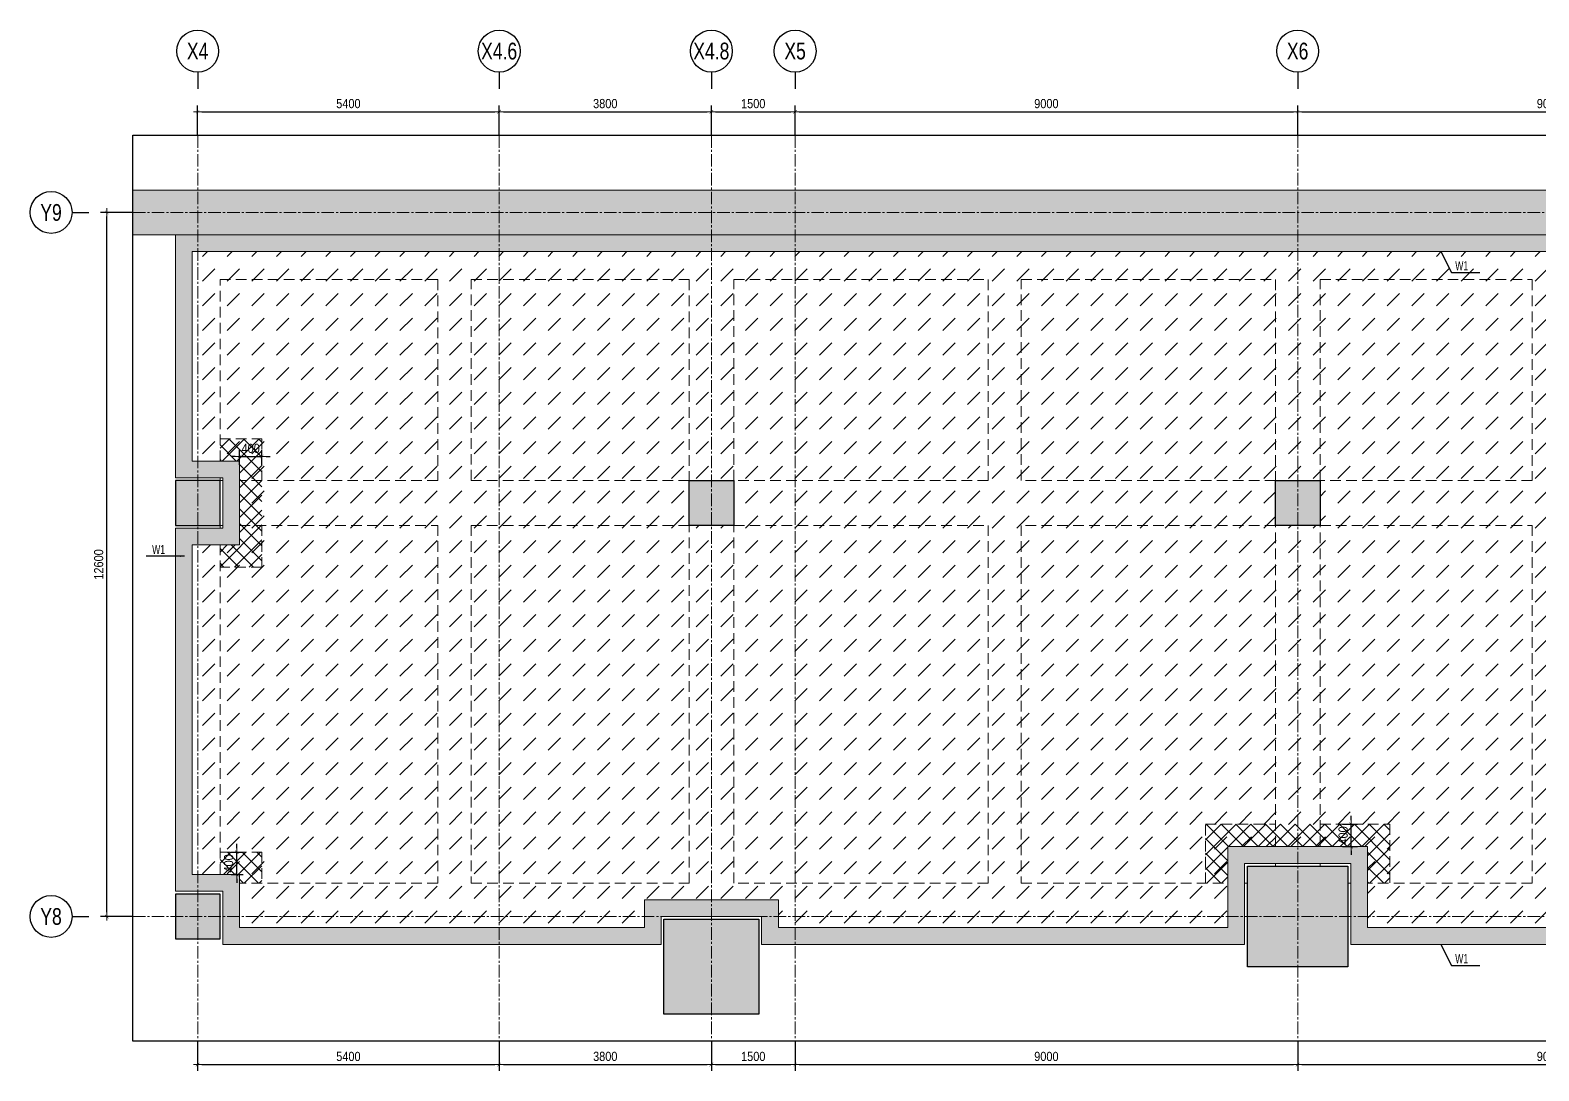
# Model space of a CAD drawing. Extents: x 512210 to 544733856, y -92216 to 2317910607.
# Drawn here: x 703897 to 730915, y -16191 to 2432 of the extents above; entities that cross this region are included whole.
import ezdxf
from ezdxf.enums import TextEntityAlignment as Align

# ---------------------------------------------------------------- set-up
doc = ezdxf.new("R2010")
doc.units = 0
doc.header["$LTSCALE"] = 300
doc.header["$MEASUREMENT"] = 0
doc.linetypes.add('CENTER2', pattern=[1.125, 0.75, -0.125, 0.125, -0.125])
doc.linetypes.add('HIDDEN2', pattern=[4.7625, 3.175, -1.5875])
doc.layers.get('0').update_dxf_attribs({"linetype": 'CONTINUOUS'})
doc.layers.get('DEFPOINTS').update_dxf_attribs({"linetype": 'CONTINUOUS'})
for name, color, linetype, lineweight in [('00-TT.Dim', 8, 'CONTINUOUS', 13), ('NDC_S_AXIS', 5, 'CENTER2', 15), ('NDC_S_BEAM', 3, 'HIDDEN2', 20), ('NDC_S_DIM', 1, 'CONTINUOUS', 15), ('NDC_S_HATCH COLUMN AND WALL', 251, 'CONTINUOUS', 13), ('NDC_S_HATCH MATERIAL', 8, 'CONTINUOUS', 13), ('NDC_S_SLAB', 2, 'CONTINUOUS', 18)]:
    doc.layers.add(name, color=color, linetype=linetype, lineweight=lineweight)
doc.layers.add('A-SYM', color=7, linetype='CONTINUOUS')
doc.layers.add('NDC_S-COLUMN', color=4, linetype='CONTINUOUS')
doc.styles.add('02. TT-ArialS', font='3t-unicode.shx', dxfattribs={"width": 0.7})
doc.styles.add('Heerim', font='', dxfattribs={"width": 0.8})
doc.styles.add('NDC_ARIAL', font='arial.ttf', dxfattribs={"width": 0.85})
doc.styles.get('Heerim').set_extended_font_data('Dotum')
doc.dimstyles.new('NDC_1-75', dxfattribs={"dimscale": 75, "dimtxt": 2.2, "dimasz": 1, "dimexe": 1.5, "dimexo": 0, "dimgap": 0.8, "dimtad": 1, "dimdec": 0, "dimdsep": 46, "dimtxsty": 'NDC_ARIAL', "dimblk": 'DIMMARK', "dimcen": 49999.938995, "dimdle": 1.5, "dimclrd": 1, "dimclre": 1, "dimclrt": 3, "dimadec": 0, "dimazin": 0, "dimtfac": 1, "dimtdec": 0, "dimtix": 1, "dimtmove": 1, "dimatfit": 3, "dimfxl": 1, "dimarcsym": 0})
pattern_1 = [(45, (0, 4129.25), (-132.58252, 132.58252), []), (135, (0, 4129.25), (-132.58252, -132.58252), [])]

# ---------------------------------------------------------------- blocks, each defined once
blk = doc.blocks.new('*U1')
for q in [(0, 0), (0, 2)]:
    blk.add_line((0, 4), q)
blk.add_circle((0, 9), 5)
at = {"style": 'Heerim', "width": 0.8}
blk.add_attdef('NO', text='', height=4, dxfattribs=at).set_placement((-0.01, 9.02), align=Align.MIDDLE_CENTER)
blk = doc.blocks.new('DIMMARK')
at = {"layer": 'NDC_S_DIM', "color": 1}
blk.add_line((-1.5, 0), (1, 0), dxfattribs=at)
at = {"layer": 'NDC_S_DIM', "color": 2, "const_width": 0.1}
blk.add_lwpolyline([(-0.42, -0.42), (0.42, 0.42)], dxfattribs=at)
blk = doc.blocks.new('*D512')
at = {"layer": 'DEFPOINTS', "color": 0, "transparency": 16777216}
for p in [(712296, 974), (706896, 554), (712296, 554)]:
    blk.add_point(p, dxfattribs=at)
at = {"layer": 'NDC_S_DIM', "color": 1, "lineweight": -2, "transparency": 16777216}
for p, q in [((706896, 554), (706896, 1086)), ((712296, 554), (712296, 1086)), ((706971, 974), (712221, 974))]:
    blk.add_line(p, q, dxfattribs=at)
at = {"layer": 'NDC_S_DIM', "color": 1, "lineweight": -2, "transparency": 16777216, "xscale": 75, "yscale": 75, "zscale": 75, "rotation": 180}
blk.add_blockref('DIMMARK', (706896, 974), dxfattribs=at)
at = {"layer": 'NDC_S_DIM', "color": 1, "lineweight": -2, "transparency": 16777216, "xscale": 75, "yscale": 75, "zscale": 75}
blk.add_blockref('DIMMARK', (712296, 974), dxfattribs=at)
at = {"layer": 'NDC_S_DIM', "color": 3, "transparency": 16777216, "insert": (709596, 1118), "char_height": 165, "attachment_point": 5, "style": 'NDC_ARIAL'}
blk.add_mtext('5400', dxfattribs=at)
blk = doc.blocks.new('*D513')
at = {"layer": 'DEFPOINTS', "color": 0, "transparency": 16777216}
for p in [(716096, 974), (712296, 554), (716096, 554)]:
    blk.add_point(p, dxfattribs=at)
at = {"layer": 'NDC_S_DIM', "color": 1, "lineweight": -2, "transparency": 16777216}
for p, q in [((712296, 554), (712296, 1086)), ((716096, 554), (716096, 1086)), ((712371, 974), (716021, 974))]:
    blk.add_line(p, q, dxfattribs=at)
at = {"layer": 'NDC_S_DIM', "color": 1, "lineweight": -2, "transparency": 16777216, "xscale": 75, "yscale": 75, "zscale": 75, "rotation": 180}
blk.add_blockref('DIMMARK', (712296, 974), dxfattribs=at)
at = {"layer": 'NDC_S_DIM', "color": 1, "lineweight": -2, "transparency": 16777216, "xscale": 75, "yscale": 75, "zscale": 75}
blk.add_blockref('DIMMARK', (716096, 974), dxfattribs=at)
at = {"layer": 'NDC_S_DIM', "color": 3, "transparency": 16777216, "insert": (714196, 1118), "char_height": 165, "attachment_point": 5, "style": 'NDC_ARIAL'}
blk.add_mtext('3800', dxfattribs=at)
blk = doc.blocks.new('*D514')
at = {"layer": 'DEFPOINTS', "color": 0, "transparency": 16777216}
for p in [(717596, 974), (716096, 554), (717596, 554)]:
    blk.add_point(p, dxfattribs=at)
at = {"layer": 'NDC_S_DIM', "color": 1, "lineweight": -2, "transparency": 16777216}
for p, q in [((716096, 554), (716096, 1086)), ((717596, 554), (717596, 1086)), ((716171, 974), (717521, 974))]:
    blk.add_line(p, q, dxfattribs=at)
at = {"layer": 'NDC_S_DIM', "color": 1, "lineweight": -2, "transparency": 16777216, "xscale": 75, "yscale": 75, "zscale": 75, "rotation": 180}
blk.add_blockref('DIMMARK', (716096, 974), dxfattribs=at)
at = {"layer": 'NDC_S_DIM', "color": 1, "lineweight": -2, "transparency": 16777216, "xscale": 75, "yscale": 75, "zscale": 75}
blk.add_blockref('DIMMARK', (717596, 974), dxfattribs=at)
at = {"layer": 'NDC_S_DIM', "color": 3, "transparency": 16777216, "insert": (716846, 1118), "char_height": 165, "attachment_point": 5, "style": 'NDC_ARIAL'}
blk.add_mtext('1500', dxfattribs=at)
blk = doc.blocks.new('*D515')
at = {"layer": 'DEFPOINTS', "color": 0, "transparency": 16777216}
for p in [(726596, 974), (717596, 554), (726596, 554)]:
    blk.add_point(p, dxfattribs=at)
at = {"layer": 'NDC_S_DIM', "color": 1, "lineweight": -2, "transparency": 16777216}
for p, q in [((717596, 554), (717596, 1086)), ((726596, 554), (726596, 1086)), ((717671, 974), (726521, 974))]:
    blk.add_line(p, q, dxfattribs=at)
at = {"layer": 'NDC_S_DIM', "color": 1, "lineweight": -2, "transparency": 16777216, "xscale": 75, "yscale": 75, "zscale": 75, "rotation": 180}
blk.add_blockref('DIMMARK', (717596, 974), dxfattribs=at)
at = {"layer": 'NDC_S_DIM', "color": 1, "lineweight": -2, "transparency": 16777216, "xscale": 75, "yscale": 75, "zscale": 75}
blk.add_blockref('DIMMARK', (726596, 974), dxfattribs=at)
at = {"layer": 'NDC_S_DIM', "color": 3, "transparency": 16777216, "insert": (722096, 1118), "char_height": 165, "attachment_point": 5, "style": 'NDC_ARIAL'}
blk.add_mtext('9000', dxfattribs=at)
blk = doc.blocks.new('*D516')
at = {"layer": 'DEFPOINTS', "color": 0, "transparency": 16777216}
for p in [(735596, 974), (726596, 554), (735596, 554)]:
    blk.add_point(p, dxfattribs=at)
at = {"layer": 'NDC_S_DIM', "color": 1, "lineweight": -2, "transparency": 16777216}
for p, q in [((726596, 554), (726596, 1086)), ((735596, 554), (735596, 1086)), ((726671, 974), (735521, 974))]:
    blk.add_line(p, q, dxfattribs=at)
at = {"layer": 'NDC_S_DIM', "color": 1, "lineweight": -2, "transparency": 16777216, "xscale": 75, "yscale": 75, "zscale": 75, "rotation": 180}
blk.add_blockref('DIMMARK', (726596, 974), dxfattribs=at)
at = {"layer": 'NDC_S_DIM', "color": 1, "lineweight": -2, "transparency": 16777216, "xscale": 75, "yscale": 75, "zscale": 75}
blk.add_blockref('DIMMARK', (735596, 974), dxfattribs=at)
at = {"layer": 'NDC_S_DIM', "color": 3, "transparency": 16777216, "insert": (731096, 1118), "char_height": 165, "attachment_point": 5, "style": 'NDC_ARIAL'}
blk.add_mtext('9000', dxfattribs=at)
blk = doc.blocks.new('*D526')
at = {"layer": 'DEFPOINTS', "color": 0, "transparency": 16777216}
for p in [(706896, -15659), (712296, -15659), (712296, -16079)]:
    blk.add_point(p, dxfattribs=at)
at = {"layer": 'NDC_S_DIM', "color": 1, "lineweight": -2, "transparency": 16777216}
for p, q in [((706896, -15659), (706896, -16191)), ((712296, -15659), (712296, -16191)), ((706971, -16079), (712221, -16079))]:
    blk.add_line(p, q, dxfattribs=at)
at = {"layer": 'NDC_S_DIM', "color": 1, "lineweight": -2, "transparency": 16777216, "xscale": 75, "yscale": 75, "zscale": 75, "rotation": 180}
blk.add_blockref('DIMMARK', (706896, -16079), dxfattribs=at)
at = {"layer": 'NDC_S_DIM', "color": 1, "lineweight": -2, "transparency": 16777216, "xscale": 75, "yscale": 75, "zscale": 75}
blk.add_blockref('DIMMARK', (712296, -16079), dxfattribs=at)
at = {"layer": 'NDC_S_DIM', "color": 3, "transparency": 16777216, "insert": (709596, -15935), "char_height": 165, "attachment_point": 5, "style": 'NDC_ARIAL'}
blk.add_mtext('5400', dxfattribs=at)
blk = doc.blocks.new('*D527')
at = {"layer": 'DEFPOINTS', "color": 0, "transparency": 16777216}
for p in [(712296, -15659), (716096, -15659), (716096, -16079)]:
    blk.add_point(p, dxfattribs=at)
at = {"layer": 'NDC_S_DIM', "color": 1, "lineweight": -2, "transparency": 16777216}
for p, q in [((712296, -15659), (712296, -16191)), ((716096, -15659), (716096, -16191)), ((712371, -16079), (716021, -16079))]:
    blk.add_line(p, q, dxfattribs=at)
at = {"layer": 'NDC_S_DIM', "color": 1, "lineweight": -2, "transparency": 16777216, "xscale": 75, "yscale": 75, "zscale": 75, "rotation": 180}
blk.add_blockref('DIMMARK', (712296, -16079), dxfattribs=at)
at = {"layer": 'NDC_S_DIM', "color": 1, "lineweight": -2, "transparency": 16777216, "xscale": 75, "yscale": 75, "zscale": 75}
blk.add_blockref('DIMMARK', (716096, -16079), dxfattribs=at)
at = {"layer": 'NDC_S_DIM', "color": 3, "transparency": 16777216, "insert": (714196, -15934), "char_height": 165, "attachment_point": 5, "style": 'NDC_ARIAL'}
blk.add_mtext('3800', dxfattribs=at)
blk = doc.blocks.new('*D520')
at = {"layer": 'DEFPOINTS', "color": 0, "transparency": 16777216}
for p in [(716096, -15659), (717596, -15659), (717596, -16079)]:
    blk.add_point(p, dxfattribs=at)
at = {"layer": 'NDC_S_DIM', "color": 1, "lineweight": -2, "transparency": 16777216}
for p, q in [((716096, -15659), (716096, -16191)), ((717596, -15659), (717596, -16191)), ((716171, -16079), (717521, -16079))]:
    blk.add_line(p, q, dxfattribs=at)
at = {"layer": 'NDC_S_DIM', "color": 1, "lineweight": -2, "transparency": 16777216, "xscale": 75, "yscale": 75, "zscale": 75, "rotation": 180}
blk.add_blockref('DIMMARK', (716096, -16079), dxfattribs=at)
at = {"layer": 'NDC_S_DIM', "color": 1, "lineweight": -2, "transparency": 16777216, "xscale": 75, "yscale": 75, "zscale": 75}
blk.add_blockref('DIMMARK', (717596, -16079), dxfattribs=at)
at = {"layer": 'NDC_S_DIM', "color": 3, "transparency": 16777216, "insert": (716846, -15935), "char_height": 165, "attachment_point": 5, "style": 'NDC_ARIAL'}
blk.add_mtext('1500', dxfattribs=at)
blk = doc.blocks.new('*D521')
at = {"layer": 'DEFPOINTS', "color": 0, "transparency": 16777216}
for p in [(717596, -15659), (726596, -15659), (726596, -16079)]:
    blk.add_point(p, dxfattribs=at)
at = {"layer": 'NDC_S_DIM', "color": 1, "lineweight": -2, "transparency": 16777216}
for p, q in [((717596, -15659), (717596, -16191)), ((726596, -15659), (726596, -16191)), ((717671, -16079), (726521, -16079))]:
    blk.add_line(p, q, dxfattribs=at)
at = {"layer": 'NDC_S_DIM', "color": 1, "lineweight": -2, "transparency": 16777216, "xscale": 75, "yscale": 75, "zscale": 75, "rotation": 180}
blk.add_blockref('DIMMARK', (717596, -16079), dxfattribs=at)
at = {"layer": 'NDC_S_DIM', "color": 1, "lineweight": -2, "transparency": 16777216, "xscale": 75, "yscale": 75, "zscale": 75}
blk.add_blockref('DIMMARK', (726596, -16079), dxfattribs=at)
at = {"layer": 'NDC_S_DIM', "color": 3, "transparency": 16777216, "insert": (722096, -15935), "char_height": 165, "attachment_point": 5, "style": 'NDC_ARIAL'}
blk.add_mtext('9000', dxfattribs=at)
blk = doc.blocks.new('*D522')
at = {"layer": 'DEFPOINTS', "color": 0, "transparency": 16777216}
for p in [(726596, -15659), (735596, -15659), (735596, -16079)]:
    blk.add_point(p, dxfattribs=at)
at = {"layer": 'NDC_S_DIM', "color": 1, "lineweight": -2, "transparency": 16777216}
for p, q in [((726596, -15659), (726596, -16191)), ((735596, -15659), (735596, -16191)), ((726671, -16079), (735521, -16079))]:
    blk.add_line(p, q, dxfattribs=at)
at = {"layer": 'NDC_S_DIM', "color": 1, "lineweight": -2, "transparency": 16777216, "xscale": 75, "yscale": 75, "zscale": 75, "rotation": 180}
blk.add_blockref('DIMMARK', (726596, -16079), dxfattribs=at)
at = {"layer": 'NDC_S_DIM', "color": 1, "lineweight": -2, "transparency": 16777216, "xscale": 75, "yscale": 75, "zscale": 75}
blk.add_blockref('DIMMARK', (735596, -16079), dxfattribs=at)
at = {"layer": 'NDC_S_DIM', "color": 3, "transparency": 16777216, "insert": (731096, -15935), "char_height": 165, "attachment_point": 5, "style": 'NDC_ARIAL'}
blk.add_mtext('9000', dxfattribs=at)
blk = doc.blocks.new('*D528')
at = {"layer": 'DEFPOINTS', "color": 0, "transparency": 16777216}
for p in [(705268, -829), (705737, -829), (705737, -13429)]:
    blk.add_point(p, dxfattribs=at)
at = {"layer": 'NDC_S_DIM', "color": 1, "lineweight": -2, "transparency": 16777216}
for p, q in [((705737, -829), (705156, -829)), ((705268, -13354), (705268, -904)), ((705737, -13429), (705156, -13429))]:
    blk.add_line(p, q, dxfattribs=at)
at = {"layer": 'NDC_S_DIM', "color": 1, "lineweight": -2, "transparency": 16777216, "xscale": 75, "yscale": 75, "zscale": 75}
for p, rotation in [((705268, -829), 90), ((705268, -13429), 270)]:
    blk.add_blockref('DIMMARK', p, dxfattribs=dict(at, rotation=rotation))
at = {"layer": 'NDC_S_DIM', "color": 3, "transparency": 16777216, "insert": (705124, -7129), "char_height": 165, "attachment_point": 5, "rotation": 90, "style": 'NDC_ARIAL'}
blk.add_mtext('12600', dxfattribs=at)
blk = doc.blocks.new('*D680')
at = {"layer": 'DEFPOINTS', "color": 0, "transparency": 16777216}
for p in [(727400, -11779), (727555, -11779), (727400, -12179)]:
    blk.add_point(p, dxfattribs=at)
at = {"layer": 'NDC_S_DIM', "color": 1, "lineweight": -2, "transparency": 16777216}
for p, q in [((727400, -11779), (727668, -11779)), ((727555, -11704), (727555, -11629)), ((727555, -12179), (727555, -11779)), ((727400, -12179), (727668, -12179)), ((727555, -12254), (727555, -12329))]:
    blk.add_line(p, q, dxfattribs=at)
at = {"layer": 'NDC_S_DIM', "color": 1, "lineweight": -2, "transparency": 16777216, "xscale": 75, "yscale": 75, "zscale": 75}
for p, rotation in [((727555, -11779), 270), ((727555, -12179), 90)]:
    blk.add_blockref('DIMMARK', p, dxfattribs=dict(at, rotation=rotation))
at = {"layer": 'NDC_S_DIM', "color": 3, "transparency": 16777216, "insert": (727411, -11979), "char_height": 165, "attachment_point": 5, "rotation": 90, "style": 'NDC_ARIAL'}
blk.add_mtext('400', dxfattribs=at)
blk = doc.blocks.new('*D683')
at = {"layer": 'DEFPOINTS', "color": 0, "transparency": 16777216}
for p in [(707646, -5348), (708046, -5197), (708046, -5348)]:
    blk.add_point(p, dxfattribs=at)
at = {"layer": 'NDC_S_DIM', "color": 1, "lineweight": -2, "transparency": 16777216}
for p, q in [((707646, -5348), (707646, -5084)), ((708046, -5348), (708046, -5084)), ((707571, -5197), (707496, -5197)), ((707646, -5197), (708046, -5197)), ((708121, -5197), (708196, -5197))]:
    blk.add_line(p, q, dxfattribs=at)
at = {"layer": 'NDC_S_DIM', "color": 1, "lineweight": -2, "transparency": 16777216, "xscale": 75, "yscale": 75, "zscale": 75}
blk.add_blockref('DIMMARK', (707646, -5197), dxfattribs=at)
at = {"layer": 'NDC_S_DIM', "color": 1, "lineweight": -2, "transparency": 16777216, "xscale": 75, "yscale": 75, "zscale": 75, "rotation": 180}
blk.add_blockref('DIMMARK', (708046, -5197), dxfattribs=at)
at = {"layer": 'NDC_S_DIM', "color": 3, "transparency": 16777216, "insert": (707846, -5053), "char_height": 165, "attachment_point": 5, "style": 'NDC_ARIAL'}
blk.add_mtext('400', dxfattribs=at)
blk = doc.blocks.new('*D684')
at = {"layer": 'DEFPOINTS', "color": 0, "transparency": 16777216}
for p in [(707495, -12279), (707596, -12279), (707495, -12679)]:
    blk.add_point(p, dxfattribs=at)
at = {"layer": 'NDC_S_DIM', "color": 1, "lineweight": -2, "transparency": 16777216}
for p, q in [((707596, -12204), (707596, -12129)), ((707495, -12279), (707709, -12279)), ((707596, -12679), (707596, -12279)), ((707495, -12679), (707709, -12679)), ((707596, -12754), (707596, -12829))]:
    blk.add_line(p, q, dxfattribs=at)
at = {"layer": 'NDC_S_DIM', "color": 1, "lineweight": -2, "transparency": 16777216, "xscale": 75, "yscale": 75, "zscale": 75}
for p, rotation in [((707596, -12279), 270), ((707596, -12679), 90)]:
    blk.add_blockref('DIMMARK', p, dxfattribs=dict(at, rotation=rotation))
at = {"layer": 'NDC_S_DIM', "color": 3, "transparency": 16777216, "insert": (707452, -12479), "char_height": 165, "attachment_point": 5, "rotation": 90, "style": 'NDC_ARIAL'}
blk.add_mtext('400', dxfattribs=at)

msp = doc.modelspace()

# ---------------------------------------------------------------- hatches: boundary and pattern name
at = {"layer": 'NDC_S_HATCH COLUMN AND WALL'}
for points in [[(707296.5, -5629.1), (706496.5, -5629.1), (706496.5, -6429.1), (707296.5, -6429.1)], [(715696.5, -5629.1), (716496.5, -5629.1), (716496.5, -6429.1), (715696.5, -6429.1)], [(726196.5, -5629.1), (726996.5, -5629.1), (726996.5, -6429.1), (726196.5, -6429.1)], [(725696.5, -12529.1), (727496.5, -12529.1), (727496.5, -14329.1), (725696.5, -14329.1)], [(707296.5, -13029.1), (706496.5, -13029.1), (706496.5, -13829.1), (707296.5, -13829.1)], [(715246.5, -13479.1), (716946.5, -13479.1), (716946.5, -15179.1), (715246.5, -15179.1)]]:
    msp.add_hatch(color=256, dxfattribs=at).paths.add_polyline_path(points)
at = {"layer": 'NDC_S_HATCH MATERIAL'}
h = msp.add_hatch(dxfattribs=at)
h.set_pattern_fill('BT-01', color=256, scale=100, style=0, pattern_type=2)
h.set_pattern_definition([(50, (63075, 4129.25), (717.2602, -62.75213), [75, -825]), (355, (63075, 4129.25), (-138.7513, 752.1921), [60, -660]), (100.4514, (63134.8, 4124), (578.5094, 689.43954), [63.7402, -701.1421]), (46.1842, (63075, 4329.25), (1067.241, -165.519), [112.5, -1237.5]), (96.6356, (63163.9, 4315.5), (934.6627, 974.1179), [95.6103, -1051.713]), (351.1842, (63075, 4329.3), (934.662, 974.1186), [90, -990]), (21, (63175, 4279.25), (596.90705, -402.6189), [75, -825]), (326, (63175, 4279.25), (243.3153, 725.15005), [60, -660]), (71.4514, (63224.74, 4245.7), (840.2226, 322.5305), [63.7402, -701.1421]), (37.5, (63075, 4129.25), (12.15986, 332.89385), [0, -652, 0, -670, 0, -662.5]), (7.5, (63075, 4129.25), (263.06954, 394.41171), [0, -382, 0, -637, 0, -252.5]), (327.5, (62852, 4129.25), (533.82244, -22.55487), [0, -250, 0, -780, 0, -1035]), (317.5, (62752, 4129.25), (583.18617, 100.10498), [0, -325, 0, -518, 0, -735]), (45, (63075, 4129.25), (-300.52038, 300.52038), []), (45, (63075, 4251.75), (-300.52038, 300.52038), [])])
h.paths.add_polyline_path([(748995.9, -429.1), (705736.7, -429.1), (705736.7, -1229.1), (748995.9, -1229.1)])
h = msp.add_hatch(dxfattribs=at)
h.set_pattern_fill('BT-01', color=256, scale=50, pattern_type=2)
h.set_pattern_definition([(50, (63075, 4129.25), (358.63009, -31.37607), [37.5, -412.5]), (355, (63075, 4129.25), (-69.37567, 376.09607), [30, -330]), (100.4514, (63104.9, 4126.64), (289.25469, 344.71977), [31.8701, -350.57106]), (46.1842, (63075, 4229.25), (533.62052, -82.7595), [56.25, -618.75]), (96.6356, (63119.47, 4222.36), (467.33135, 487.05894), [47.80514, -525.8565]), (351.1842, (63075, 4229.25), (467.33097, 487.0593), [45, -495]), (21, (63125, 4204.25), (298.45353, -201.30945), [37.5, -412.5]), (326, (63125, 4204.25), (121.65767, 362.57502), [30, -330]), (71.4514, (63149.87, 4187.48), (420.11131, 161.26525), [31.8701, -350.57106]), (37.5, (63075, 4129.25), (6.079928, 166.446927), [0, -326, 0, -335, 0, -331.25]), (7.5, (63075, 4129.25), (131.53477, 197.205856), [0, -191, 0, -318.5, 0, -126.25]), (327.5, (62963.5, 4129.25), (266.911218, -11.277436), [0, -125, 0, -390, 0, -517.5]), (317.5, (62913.5, 4129.25), (291.593085, 50.05249), [0, -162.5, 0, -259, 0, -367.5]), (45, (63075, 4129.25), (-150.26019, 150.26019), []), (45, (63075, 4190.5), (-150.26019, 150.26019), [])])
h.paths.add_polyline_path([(748196.5, -1529.1), (748995.9, -1529.1), (748995.9, -1229.1), (706496.5, -1229.1), (706496.5, -5579.1), (707346.5, -5579.1), (707346.5, -6479.1), (706496.5, -6479.1), (706496.5, -12979.1), (707346.5, -12979.1), (707346.5, -13929.1), (715196.5, -13929.1), (715196.5, -13429.1), (716996.5, -13429.1), (716996.5, -13929.1), (725646.5, -13929.1), (725646.5, -12479.1), (727546.5, -12479.1), (727546.5, -13929.1), (734646.5, -13929.1), (734646.5, -12079.1), (736546.5, -12079.1), (736546.5, -13929.1), (743646.5, -13929.1), (743646.5, -12079.1), (745546.5, -12079.1), (745546.5, -13929.1), (747896.5, -13929.1), (747896.5, -15659.1), (748196.5, -15659.1)])
h.paths.add_polyline_path([(706796.5, -1529.1), (747896.5, -1529.1), (747896.5, -13629.1), (745846.5, -13629.1), (745846.5, -11779.1), (743346.5, -11779.1), (743346.5, -13629.1), (736846.5, -13629.1), (736846.5, -11779.1), (734346.5, -11779.1), (734346.5, -13629.1), (727846.5, -13629.1), (727846.5, -12179.1), (725346.5, -12179.1), (725346.5, -13629.1), (717296.5, -13629.1), (717296.5, -13129.1), (714896.5, -13129.1), (714896.5, -13629.1), (707646.5, -13629.1), (707646.5, -12679.1), (706796.5, -12679.1), (706796.5, -6779.1), (707646.5, -6779.1), (707646.5, -5279.1), (706796.5, -5279.1)], flags=16)
h = msp.add_hatch(dxfattribs=at)
h.set_pattern_fill('DASH', color=256, scale=2500, angle=45)
h.set_pattern_definition([(45, (63075, 4129.25), (0, 441.94174), [312.5, -312.5])])
h.paths.add_polyline_path([(747896.5, -1529.1), (706796.5, -1529.1), (706796.5, -5279.1), (707646.5, -5279.1), (707646.5, -6779.1), (706796.5, -6779.1), (706796.5, -12679.1), (707646.5, -12679.1), (707646.5, -13629.1), (714896.5, -13629.1), (714896.5, -13129.1), (717296.5, -13129.1), (717296.5, -13629.1), (725346.5, -13629.1), (725346.5, -12179.1), (727846.5, -12179.1), (727846.5, -13629.1), (734346.5, -13629.1), (734346.5, -11779.1), (736846.5, -11779.1), (736846.5, -13629.1), (743346.5, -13629.1), (743346.5, -11779.1), (745846.5, -11779.1), (745846.5, -13629.1), (747896.5, -13629.1)])
h.paths.add_polyline_path([(726196.5, -6429.1), (726196.5, -5629.1), (726996.5, -5629.1), (726996.5, -6429.1)], flags=16)
h.paths.add_polyline_path([(716496.5, -6429.1), (715696.5, -6429.1), (715696.5, -5629.1), (716496.5, -5629.1)], flags=16)
h.paths.add_polyline_path([(735196.5, -6429.1), (735196.5, -5629.1), (735996.5, -5629.1), (735996.5, -6429.1)], flags=16)
h.paths.add_polyline_path([(744196.5, -6429.1), (744196.5, -5629.1), (744996.5, -5629.1), (744996.5, -6429.1)], flags=16)
h.paths.add_polyline_path([(729376.5, -1907.7), (729618.5, -1907.7), (729618.5, -1660.2), (729376.5, -1660.2)], flags=24)
h = msp.add_hatch(dxfattribs=at)
h.set_pattern_fill('ANSI37', color=256, scale=1500)
h.set_pattern_definition(pattern_1)
h.paths.add_polyline_path([(707296.5, -4879.1), (707296.5, -5279.1), (707646.5, -5279.1), (707646.5, -6779.1), (707296.5, -6779.1), (707296.5, -7179.1), (708046.5, -7179.1), (708046.5, -4879.1)])
h = msp.add_hatch(dxfattribs=at)
h.set_pattern_fill('ANSI37', color=256, scale=1500)
h.set_pattern_definition(pattern_1)
h.paths.add_polyline_path([(724946.5, -12835.5), (724946.5, -11779.1), (728246.5, -11779.1), (728246.5, -12835.5), (727846.5, -12835.5), (727846.5, -12179.1), (725346.5, -12179.1), (725346.5, -12835.5)])
h = msp.add_hatch(dxfattribs=at)
h.set_pattern_fill('ANSI37', color=256, scale=1500)
h.set_pattern_definition(pattern_1)
h.paths.add_polyline_path([(707296.5, -12679.1), (707296.5, -12279.1), (708046.5, -12279.1), (708046.5, -12835.5), (707646.5, -12835.5), (707646.5, -12679.1)])

# ---------------------------------------------------------------- linework, layer by layer
at = {"layer": 'DEFPOINTS'}
msp.add_lwpolyline([(705736.7, 554), (748995.9, 554), (748995.9, -15659.1), (705736.7, -15659.1)], close=True, dxfattribs=at)
at = {"layer": 'NDC_S-COLUMN'}
for points in [[(707296.5, -5629.1), (706496.5, -5629.1), (706496.5, -6429.1), (707296.5, -6429.1)], [(715696.5, -5629.1), (716496.5, -5629.1), (716496.5, -6429.1), (715696.5, -6429.1)], [(726196.5, -5629.1), (726996.5, -5629.1), (726996.5, -6429.1), (726196.5, -6429.1)], [(725696.5, -12529.1), (727496.5, -12529.1), (727496.5, -14329.1), (725696.5, -14329.1)], [(707296.5, -13029.1), (706496.5, -13029.1), (706496.5, -13829.1), (707296.5, -13829.1)], [(715246.5, -13479.1), (716946.5, -13479.1), (716946.5, -15179.1), (715246.5, -15179.1)]]:
    msp.add_lwpolyline(points, close=True, dxfattribs=at)
at = {"layer": 'NDC_S_AXIS'}
for points in [[(706896.5, 554), (706896.5, -15659.1)], [(712296.5, 554), (712296.5, -15659.1)], [(716096.5, 554), (716096.5, -15659.1)], [(717596.5, 554), (717596.5, -15659.1)], [(726596.5, 554), (726596.5, -15659.1)], [(705736.7, -829.1), (748995.9, -829.1)], [(705736.7, -13429.1), (748995.9, -13429.1)]]:
    msp.add_lwpolyline(points, dxfattribs=at)
at = {"layer": 'NDC_S_BEAM', "ltscale": 0.2}
for points in [[(707296.5, -5279.1), (707296.5, -2029.1), (711196.5, -2029.1), (711196.5, -5629.1), (707646.5, -5629.1)], [(707346.5, -5629.1), (707296.5, -5629.1), (707296.5, -5579.1)], [(707296.5, -6479.1), (707296.5, -6429.1), (707346.5, -6429.1)], [(707646.5, -6429.1), (711196.5, -6429.1), (711196.5, -12835.5), (707646.5, -12835.5)], [(726196.5, -12179.1), (726196.5, -6429.1), (721646.5, -6429.1), (721646.5, -12835.5), (725346.5, -12835.5)], [(726996.5, -12179.1), (726996.5, -6429.1), (730796.5, -6429.1), (730796.5, -12835.5), (727846.5, -12835.5)], [(707296.5, -12679.1), (707296.5, -6779.1)], [(726196.5, -12529.1), (726196.5, -12479.1)], [(726996.5, -12529.1), (726996.5, -12479.1)], [(726996.5, -12529.1), (726996.5, -12479.1)], [(725646.5, -12835.5), (725696.5, -12835.5)], [(727546.5, -12835.5), (727496.5, -12835.5)], [(727546.5, -12835.5), (727496.5, -12835.5)]]:
    msp.add_lwpolyline(points, dxfattribs=at)
for points in [[(711796.5, -2029.1), (715696.5, -2029.1), (715696.5, -5629), (711796.5, -5629)], [(716496.5, -2029.1), (721054.2, -2029.1), (721054.2, -5629.1), (716496.5, -5629.1)], [(721646.5, -2029.1), (726196.5, -2029.1), (726196.5, -5629.1), (721646.5, -5629.1)], [(726996.5, -2029.1), (730796.5, -2029.1), (730796.5, -5629.1), (726996.5, -5629.1)], [(715696.5, -6429.1), (711796.5, -6429.1), (711796.5, -12835.5), (715696.5, -12835.5)], [(716496.5, -6429.1), (721054.2, -6429.1), (721054.2, -12835.5), (716496.5, -12835.5)]]:
    msp.add_lwpolyline(points, close=True, dxfattribs=at)
at = {"layer": 'NDC_S_BEAM', "color": 2, "ltscale": 0.2}
for points in [[(707296.5, -4879.1), (708046.5, -4879.1), (708046.5, -5629.1)], [(708046.5, -6429.1), (708046.5, -7179.1), (707296.5, -7179.1)], [(724946.5, -12835.5), (724946.5, -11779.1), (726196.5, -11779.1)], [(726996.5, -11779.1), (728246.5, -11779.1), (728246.5, -12835.5)], [(707296.5, -12279.1), (708046.5, -12279.1), (708046.5, -12835.5)]]:
    msp.add_lwpolyline(points, dxfattribs=at)
at = {"layer": 'NDC_S_DIM', "color": 8}
msp.add_lwpolyline([(705736.7, 554), (748995.9, 554), (748995.9, -15659.1), (705736.7, -15659.1)], close=True, dxfattribs=at)
at = {"layer": 'NDC_S_SLAB'}
for points in [[(705736.7, -429.1), (748995.9, -429.1)], [(705736.7, -1229.1), (748995.9, -1229.1)], [(706496.5, -1229.1), (706496.5, -5579.1), (707346.5, -5579.1), (707346.5, -6479.1), (706496.5, -6479.1), (706496.5, -12979.1), (707346.5, -12979.1), (707346.5, -13929.1), (715196.5, -13929.1), (715196.5, -13429.1), (716996.5, -13429.1), (716996.5, -13929.1), (725646.5, -13929.1), (725646.5, -12479.1), (727546.5, -12479.1), (727546.5, -13929.1), (734646.5, -13929.1)], [(747896.5, -1529.1), (706796.5, -1529.1), (706796.5, -5279.1), (707646.5, -5279.1), (707646.5, -6779.1), (706796.5, -6779.1), (706796.5, -12679.1), (707646.5, -12679.1), (707646.5, -13629.1), (714896.5, -13629.1), (714896.5, -13129.1), (717296.5, -13129.1), (717296.5, -13629.1), (725346.5, -13629.1), (725346.5, -12179.1), (727846.5, -12179.1), (727846.5, -13629.1), (734346.5, -13629.1)], [(706796.5, -1529.1), (747896.5, -1529.1), (747896.5, -13629.1)]]:
    msp.add_lwpolyline(points, dxfattribs=at)

# ---------------------------------------------------------------- block references
at = {"layer": 'A-SYM', "xscale": 75, "yscale": 75, "zscale": 75}
for p, values in [((706896.5, 1382.5), {'NO': 'X4'}), ((712296.5, 1382.5), {'NO': 'X4.6'}), ((716096.5, 1382.5), {'NO': 'X4.8'}), ((717596.5, 1382.5), {'NO': 'X5'}), ((726596.5, 1382.5), {'NO': 'X6'})]:
    msp.add_blockref('*U1', p, dxfattribs=at).add_auto_attribs(values)
at = {"layer": 'A-SYM'}
ref = msp.add_blockref('*U1', (704946.9, -829.1), dxfattribs=dict(at, xscale=75.00000000000028, yscale=75.00000000000028, zscale=75.00000000000028, rotation=90))
ref.add_attrib('NO', 'Y9', dxfattribs={"layer": '0', "height": 300, "style": 'Heerim', "width": 0.8}).set_placement((704270.5, -829.6), align=Align.MIDDLE_CENTER)
ref = msp.add_blockref('*U1', (704946.9, -13429.1), dxfattribs=dict(at, xscale=75.00000000000028, yscale=75.00000000000028, zscale=75.00000000000028, rotation=90))
ref.add_attrib('NO', 'Y8', dxfattribs={"layer": '0', "height": 300, "style": 'Heerim', "width": 0.8}).set_placement((704270.5, -13429.6), align=Align.MIDDLE_CENTER)

# ---------------------------------------------------------------- texts
at = {"layer": '00-TT.Dim', "color": 90, "style": '02. TT-ArialS', "width": 0.7}
for p in [(729417.8, -1866.5), (706080.8, -6944.6), (729417.8, -14266.5)]:
    msp.add_text('W1', height=165, dxfattribs=at).set_placement(p)

# ---------------------------------------------------------------- dimensions: what is measured, and where the dimension line sits
at = {"layer": 'NDC_S_DIM'}
for base, p1, p2, picture, middle in [((712296.5, 973.8), (706896.5, 554), (712296.5, 554), '*D512', (709596.5, 1118)), ((716096.5, 973.8), (712296.5, 554), (716096.5, 554), '*D513', (714196.5, 1118.1)), ((717596.5, 973.8), (716096.5, 554), (717596.5, 554), '*D514', (716846.5, 1118)), ((726596.5, 973.8), (717596.5, 554), (726596.5, 554), '*D515', (722096.5, 1118)), ((735596.5, 973.8), (726596.5, 554), (735596.5, 554), '*D516', (731096.5, 1118)), ((708046.5, -5196.8), (707646.5, -5347.5), (708046.5, -5347.5), '*D683', (707846.5, -5052.6)), ((712296.5, -16078.8), (706896.5, -15659.1), (712296.5, -15659.1), '*D526', (709596.5, -15934.6)), ((716096.5, -16078.8), (712296.5, -15659.1), (716096.5, -15659.1), '*D527', (714196.5, -15934.5)), ((717596.5, -16078.8), (716096.5, -15659.1), (717596.5, -15659.1), '*D520', (716846.5, -15934.6)), ((726596.5, -16078.8), (717596.5, -15659.1), (726596.5, -15659.1), '*D521', (722096.5, -15934.6)), ((735596.5, -16078.8), (726596.5, -15659.1), (735596.5, -15659.1), '*D522', (731096.5, -15934.6))]:
    dim = msp.add_linear_dim(base=base, p1=p1, p2=p2, dimstyle='NDC_1-75', dxfattribs=at)
    dim.commit()
    dim.dimension.update_dxf_attribs({"geometry": picture, "text_midpoint": middle})
for base, p1, p2, picture, middle in [((705268.3, -829.1), (705736.7, -13429.1), (705736.7, -829.1), '*D528', (705124.1, -7129.1)), ((727555.1, -11779.1), (727400.2, -12179.1), (727400.2, -11779.1), '*D680', (727410.8, -11979.1)), ((707596.3, -12279.1), (707495.3, -12679.1), (707495.3, -12279.1), '*D684', (707452, -12479.1))]:
    dim = msp.add_linear_dim(base=base, p1=p1, p2=p2, angle=90, dimstyle='NDC_1-75', dxfattribs=at)
    dim.commit()
    dim.dimension.update_dxf_attribs({"geometry": picture, "text_midpoint": middle})

# ---------------------------------------------------------------- leaders
at = {"layer": 'NDC_S_BEAM'}
for points in [[(729162.1, -1529.1), (729349.1, -1903.9), (729858.7, -1903.9)], [(706661.4, -6982.1), (706309, -6982.1), (705975.6, -6982.1)], [(729162.1, -13929.1), (729349.1, -14303.9), (729858.7, -14303.9)]]:
    msp.add_leader(points, dimstyle='NDC_1-75', override={"dimgap": 0.8, "dimtad": 0}, dxfattribs=at)

doc.saveas('drawing.dxf')
